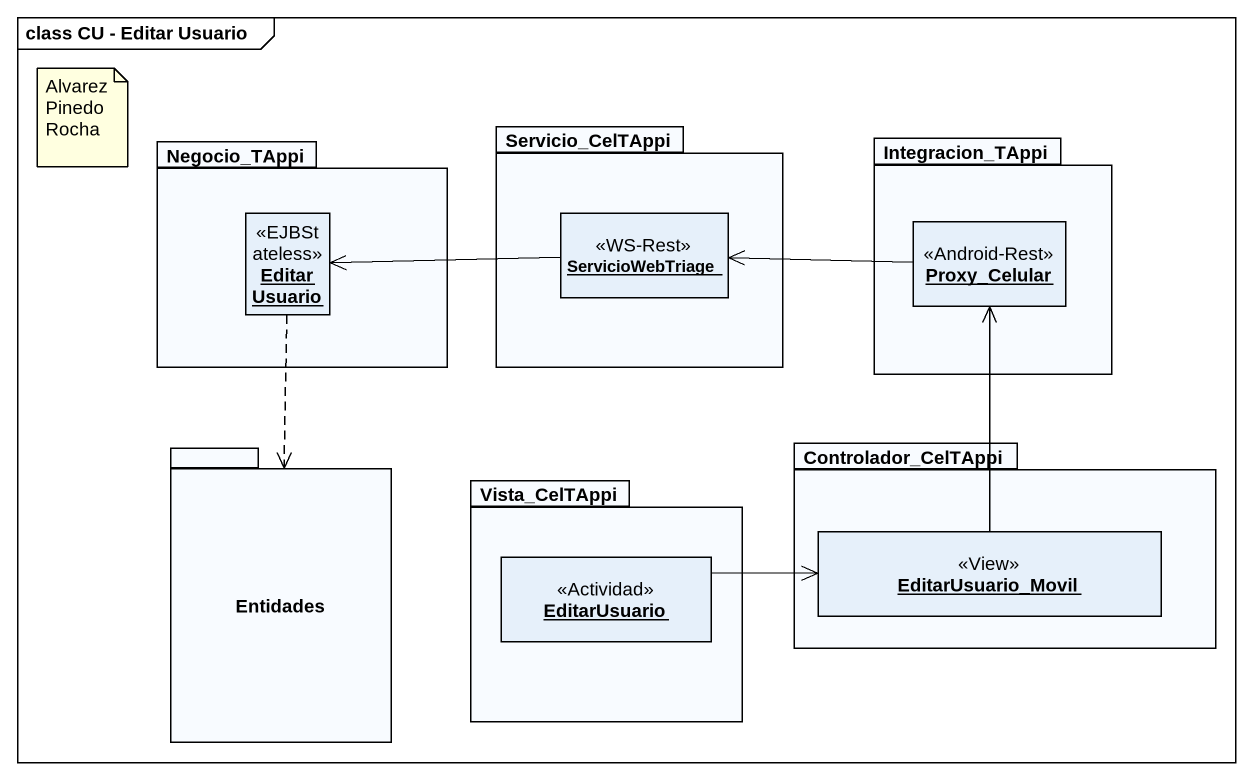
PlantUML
@startuml
mainframe class CU - Editar Usuario
hide circle
hide empty members
package Negocio_TAppi {
  object EditarUsuario <<EJBStateless>>
}
package Servicio_CelTAppi {
  object ServicioWebTriage <<WS-Rest>>
}
package Integracion_TAppi {
  object Proxy_Celular <<Android-Rest>>
}
package Entidades {
}
package Controlador_CelTAppi {
  object EditarUsuario_Movil <<View>>
}
package Vista_CelTAppi {
  object "EditarUsuario" as EditarUsuario_2 <<Actividad>>
}
EditarUsuario ..> Entidades
ServicioWebTriage -left-> EditarUsuario
Proxy_Celular -left-> ServicioWebTriage
EditarUsuario_Movil -up-> Proxy_Celular
EditarUsuario_2 -right-> EditarUsuario_Movil
note as N1
  Alvarez
  Pinedo
  Rocha
end note
@enduml
